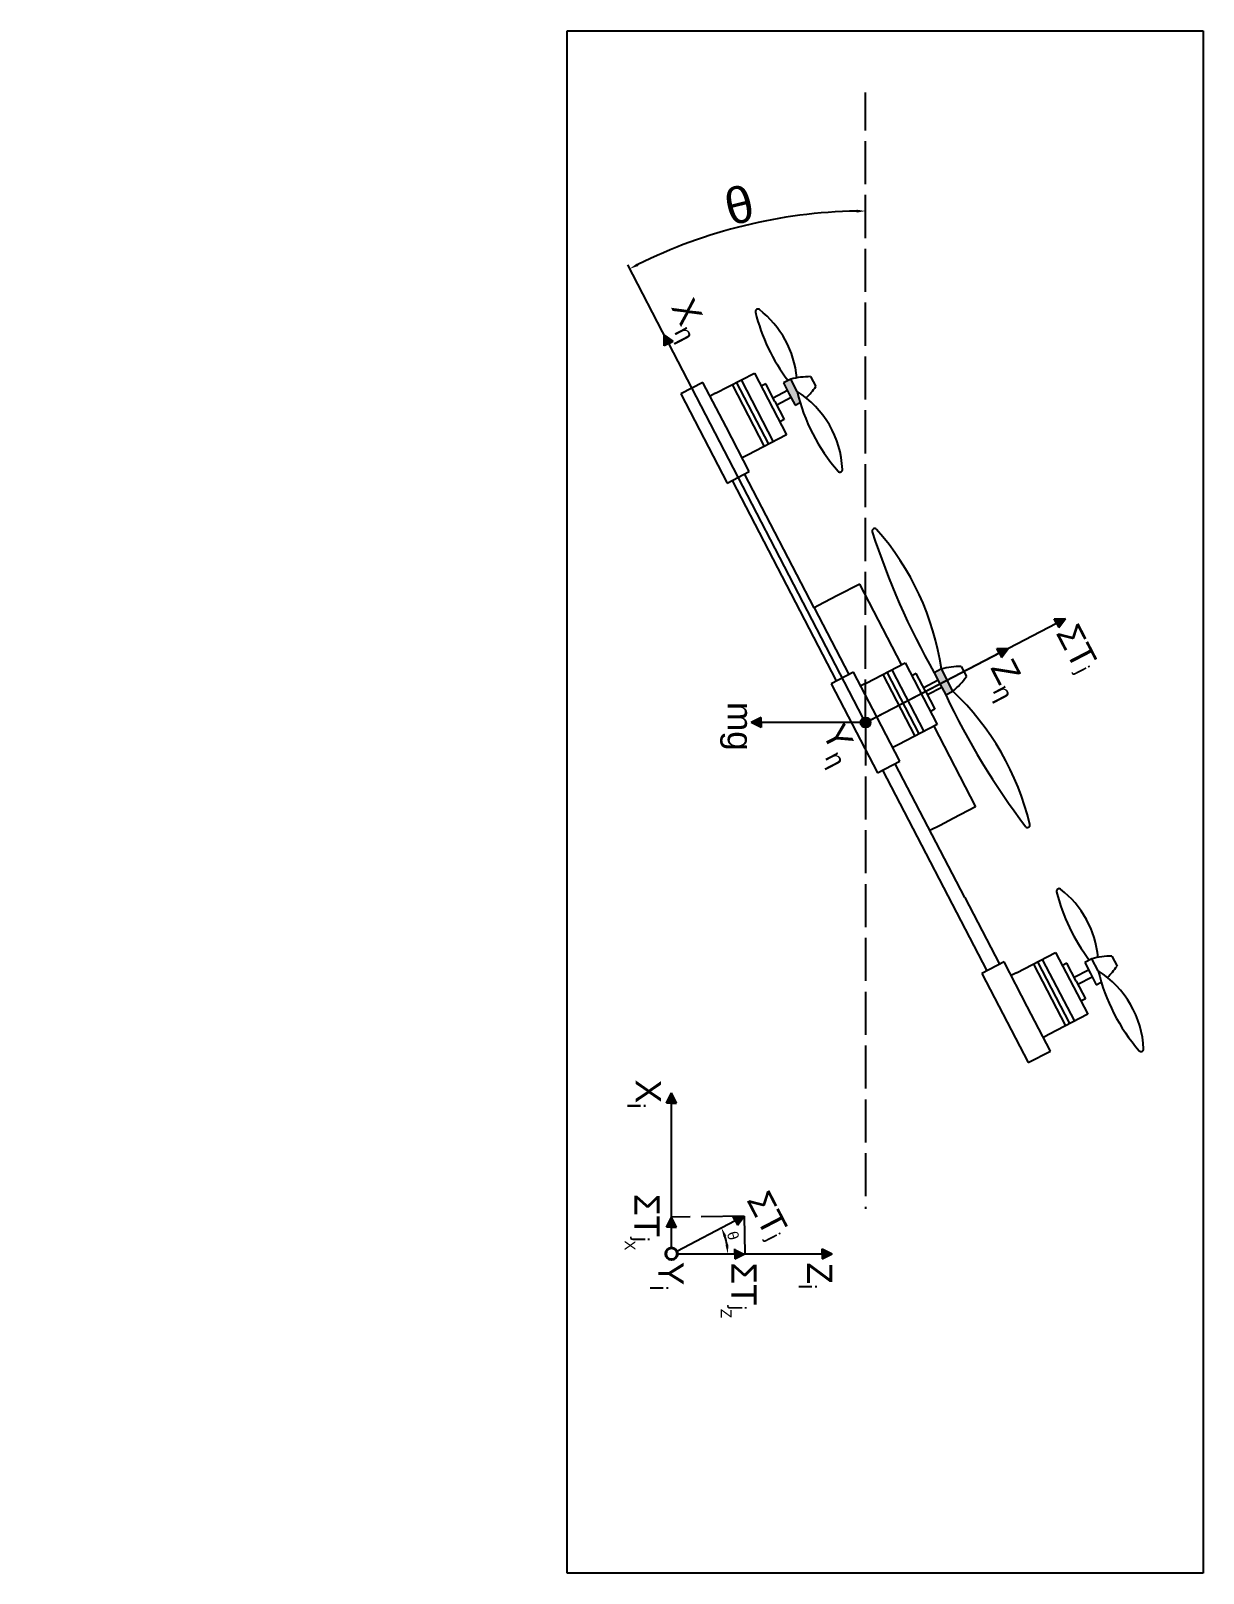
# Model space of a CAD drawing. Header units: millimetres. Extents: x 242 to 1258, y 140 to 592.
# Drawn here: x 930.7 to 1257.6, y 140.1 to 569.8 of the extents above; entities outside this region: 1.
import ezdxf

# ---------------------------------------------------------------- set-up
doc = ezdxf.new("R2010")
doc.units = ezdxf.units.MM
doc.linetypes.add('ACAD_ISO02W100', pattern=[15, 12, -3])
for name, color, linetype in [('construcao', 254, 'Continuous'), ('forcas', 30, 'Continuous'), ('linha', 7, 'Continuous'), ('traco', 7, 'ACAD_ISO02W100'), ('x', 1, 'Continuous'), ('y', 3, 'Continuous'), ('z', 5, 'Continuous')]:
    doc.layers.add(name, color=color, linetype=linetype)
doc.styles.get("Standard").update_dxf_attribs({"font": 'arial.ttf'})
doc.dimstyles.new('ISO-25', dxfattribs={"dimtxt": 2.5, "dimasz": 2.5, "dimexe": 1.25, "dimexo": 0.625, "dimtad": 1, "dimtxsty": 'Standard', "dimcen": 2.5, "dimadec": 0, "dimazin": 0, "dimtfac": 1, "dimtmove": 0, "dimatfit": 3, "dimfxl": 1, "dimarcsym": 0})
pattern_1 = [(252.474, (1336.88, 203.813), (50.864, -16.063), []), (252.474, (1314.57, 192.213), (50.864, -16.063), [])]

# ---------------------------------------------------------------- blocks, each defined once
blk = doc.blocks.new('*D1')
at = {"layer": 'Defpoints', "color": 0, "transparency": 16777216}
for p in [(1163.48, 552.65), (1140.8, 517.8), (1108.58, 482.68), (1162.83, 378.34), (1163.48, 377.1)]:
    blk.add_point(p, dxfattribs=at)
at = {"layer": 'x', "color": 0, "lineweight": -2, "transparency": 16777216}
blk.add_line((1108.29, 483.24), (1097.15, 504.65), dxfattribs=at)
blk.add_arc((1163.48, 377.1), 142.52, 91.0051, 116.4688, dxfattribs=at)
at = {"layer": 'x', "color": 0, "transparency": 16777216}
for points in [[(1160.98, 520.01), (1160.98, 519.18), (1163.48, 519.62)], [(1100.15, 504.31), (1099.77, 505.05), (1097.73, 503.55)]]:
    blk.add_solid(points, dxfattribs=at)
at = {"layer": 'x', "color": 0, "transparency": 16777216, "insert": (1128.26, 521.17), "char_height": 2.5, "attachment_point": 5, "rotation": 13.7369}
blk.add_mtext('{\\H4x;θ}', dxfattribs=at)
blk = doc.blocks.new('*D2')
at = {"layer": 'Defpoints', "color": 0, "transparency": 16777216}
for p in [(1127.13, 238.3), (1109.38, 229.07), (1110.78, 229.07), (1124.84, 231.56), (1151.38, 229.07)]:
    blk.add_point(p, dxfattribs=at)
at = {"layer": 'forcas', "color": 0, "lineweight": -2, "transparency": 16777216}
blk.add_arc((1109.38, 229.07), 15.66, 9.1572, 18.3166, dxfattribs=at)
at = {"layer": 'forcas', "color": 0, "transparency": 16777216}
for points in [[(1123.87, 233.83), (1124.63, 234.16), (1123.28, 236.3)], [(1125.26, 231.6), (1124.43, 231.53), (1125.04, 229.07)]]:
    blk.add_solid(points, dxfattribs=at)
at = {"layer": 'forcas', "color": 0, "transparency": 16777216, "insert": (1126.49, 234.12), "char_height": 2.5, "attachment_point": 5, "rotation": 286.4451}
blk.add_mtext('{\\H1.2x;θ}', dxfattribs=at)

msp = doc.modelspace()

# ---------------------------------------------------------------- hatches: boundary and pattern name
at = {"layer": 'forcas'}
h = msp.add_hatch(color=256, dxfattribs=at)
h.dxf.hatch_style = 1
h.paths.add_polyline_path([(1219.196, 406.074), (1216.066, 406.024), (1216.712, 404.782), (1217.358, 403.54)])
h = msp.add_hatch(color=256, dxfattribs=at)
h.dxf.hatch_style = 1
h.paths.add_polyline_path([(1131.607, 377.102), (1134.407, 375.702), (1134.407, 377.102), (1134.407, 378.502)])
h = msp.add_hatch(color=256, dxfattribs=at)
h.dxf.hatch_style = 1
h.paths.add_polyline_path([(1129.612, 239.591), (1126.482, 239.542), (1127.128, 238.3), (1127.774, 237.057)])
at = {"layer": 'x'}
h = msp.add_hatch(color=256, dxfattribs=at)
h.dxf.hatch_style = 1
h.paths.add_polyline_path([(1107.287, 485.165), (1107.337, 482.035), (1108.579, 482.681), (1109.821, 483.327)])
h = msp.add_hatch(color=256, dxfattribs=at)
h.dxf.hatch_style = 1
h.paths.add_polyline_path([(1142.617, 472.766), (1140.6, 471.717), (1142.214, 468.612), (1143.829, 465.506), (1145.229, 466.235, -0.0155541), (1144.4, 469.337)])
h = msp.add_hatch(dxfattribs=at)
h.set_pattern_fill('ANSI32', color=256, scale=5.6, angle=-152.52613)
h.set_pattern_definition(pattern_1)
h.paths.add_polyline_path([(1185.811, 384.769), (1187.829, 385.818), (1184.599, 392.029), (1182.582, 390.98), (1184.197, 387.875)])
h = msp.add_hatch(dxfattribs=at)
h.set_pattern_fill('ANSI32', color=256, scale=5.6, angle=-152.52613)
h.set_pattern_definition(pattern_1)
h.paths.add_polyline_path([(1162.079, 377.102, 1), (1164.879, 377.102, 1)])
h = msp.add_hatch(color=256, dxfattribs=at)
h.dxf.hatch_style = 1
h.paths.add_polyline_path([(1109.384, 273.873), (1107.984, 271.073), (1109.384, 271.073), (1110.784, 271.073)])
h = msp.add_hatch(color=256, dxfattribs=at)
h.dxf.hatch_style = 1
h.paths.add_polyline_path([(1109.384, 239.27), (1107.984, 236.47), (1109.384, 236.47), (1110.784, 236.47)])
h = msp.add_hatch(dxfattribs=at)
h.set_pattern_fill('ANSI32', color=256, scale=5.6, angle=-180)
h.set_pattern_definition([(225, (1254.434, 206.823), (37.717, -37.717), []), (225, (1229.29, 206.823), (37.717, -37.717), [])])
h.paths.add_polyline_path([(1107.984, 229.073, 1), (1110.784, 229.073, 1)])
h = msp.add_hatch(dxfattribs=at)
h.set_pattern_fill('ANSI32', color=256, scale=5.6, angle=-152.52613)
h.set_pattern_definition([(252.474, (1188.85, 257.91), (50.864, -16.063), []), (252.47, (1166.543, 246.31), (50.864, -16.063), [])])
h.paths.add_polyline_path([(1107.984, 229.073, 1), (1110.784, 229.073, 1)])
at = {"layer": 'y'}
h = msp.add_hatch(color=256, dxfattribs=at)
h.dxf.hatch_style = 1
h.paths.add_polyline_path([(1186.214, 388.924), (1184.599, 392.029), (1182.582, 390.98), (1184.197, 387.875)])
h.paths.add_polyline_path([(1187.829, 385.818), (1186.214, 388.924), (1184.197, 387.875), (1185.811, 384.769)])
h = msp.add_hatch(color=256, dxfattribs=at)
h.dxf.hatch_style = 1
h.paths.add_polyline_path([(1164.879, 377.102, 1), (1162.079, 377.102, 1)])
h = msp.add_hatch(dxfattribs=at)
h.set_pattern_fill('ANSI32', color=256, scale=5.6)
h.set_pattern_definition([(45, (758.09, 101.94), (-37.717, 37.717), []), (45, (783.236, 101.94), (-37.717, 37.717), [])])
h.paths.add_polyline_path([(937.75, 248.206, -0.0155541), (934.615, 248.901), (930.75, 248.901), (930.75, 246.628), (934.25, 246.628), (937.75, 246.628)])
h = msp.add_hatch(dxfattribs=at)
h.set_pattern_fill('ANGLE', color=256, scale=50)
h.set_pattern_definition([(0, (0, 0), (0, 349.25), [254, -95.25]), (90, (0, 0), (-349.25, 2e-14), [254, -95.25])])
h.paths.add_polyline_path([(1107.767, 229.073, 1), (1111, 229.073, 1)])
at = {"layer": 'z'}
h = msp.add_hatch(dxfattribs=at)
h.set_pattern_fill('ANSI32', color=256, scale=8)
h.set_pattern_definition([(45, (121.9, 354.48), (-53.882, 53.882), []), (45, (157.82, 354.48), (-53.882, 53.882), [])])
h.paths.add_polyline_path([(245.554, 587.82), (243.554, 591.82), (241.554, 587.82), (243.554, 587.82)])
h = msp.add_hatch(color=256, dxfattribs=at)
h.dxf.hatch_style = 1
h.paths.add_polyline_path([(1203.226, 397.77), (1200.096, 397.72), (1200.742, 396.478), (1201.388, 395.236)])
h = msp.add_hatch(color=256, dxfattribs=at)
h.dxf.hatch_style = 1
h.paths.add_polyline_path([(1129.779, 229.073), (1126.979, 230.473), (1126.979, 229.073), (1126.979, 227.673)])
h = msp.add_hatch(color=256, dxfattribs=at)
h.dxf.hatch_style = 1
h.paths.add_polyline_path([(1154.184, 229.073), (1151.384, 230.473), (1151.384, 229.073), (1151.384, 227.673)])

# ---------------------------------------------------------------- linework, layer by layer
at = {"layer": 'construcao'}
for p, q in [((1080.277, 569.832), (1257.595, 569.832)), ((1080.277, 140.074), (1080.277, 569.832)), ((1257.595, 569.832), (1257.595, 140.074)), ((1257.595, 140.074), (1080.277, 140.074))]:
    msp.add_line(p, q, dxfattribs=at)
at = {"layer": 'forcas'}
for p, q in [((1181.223, 386.328), (1216.712, 404.782)), ((1216.066, 406.024), (1219.196, 406.074)), ((1216.712, 404.782), (1216.066, 406.024)), ((1216.712, 404.782), (1217.358, 403.54)), ((1217.358, 403.54), (1219.196, 406.074)), ((1163.479, 377.102), (1181.223, 386.328)), ((1134.407, 378.502), (1131.607, 377.102)), ((1134.407, 377.102), (1134.407, 378.502)), ((1134.407, 375.702), (1131.607, 377.102)), ((1163.479, 377.102), (1134.407, 377.102)), ((1134.407, 377.102), (1134.407, 375.702)), ((1110.818, 229.819), (1127.128, 238.3)), ((1126.482, 239.542), (1129.612, 239.591)), ((1127.128, 238.3), (1126.482, 239.542)), ((1127.128, 238.3), (1127.774, 237.057)), ((1127.774, 237.057), (1129.612, 239.591))]:
    msp.add_line(p, q, dxfattribs=at)
at = {"layer": 'linha'}
for p, q in [((1121.628, 468.835), (1132.497, 474.486)), ((1132.497, 474.486), (1141.442, 457.283)), ((1142.617, 472.766), (1140.6, 471.717)), ((1144.4, 469.337), (1142.617, 472.766)), ((1148.164, 473.471), (1149.609, 470.691)), ((1118.143, 471.875), (1111.932, 468.645)), ((1111.932, 468.645), (1124.85, 443.803)), ((1124.602, 459.453), (1118.143, 471.875)), ((1121.628, 468.835), (1120.129, 468.055)), ((1126.286, 471.257), (1135.232, 454.053)), ((1136.474, 454.699), (1127.528, 471.903)), ((1128.77, 472.548), (1137.716, 455.345)), ((1135.628, 471.499), (1134.386, 470.853)), ((1138.212, 466.53), (1135.628, 471.499)), ((1141.703, 469.596), (1137.7, 467.515)), ((1140.6, 471.717), (1142.214, 468.612)), ((1142.214, 468.612), (1143.829, 465.506)), ((1138.212, 466.53), (1140.795, 461.562)), ((1142.726, 467.627), (1138.723, 465.546)), ((1143.829, 465.506), (1145.229, 466.235)), ((1140.795, 461.562), (1139.553, 460.916)), ((1131.061, 447.032), (1124.602, 459.453)), ((1141.442, 457.283), (1130.574, 451.631)), ((1130.574, 451.631), (1129.075, 450.852)), ((1124.85, 443.803), (1131.061, 447.032)), ((1155.414, 388.688), (1126.349, 444.582)), ((1149.141, 409.095), (1129.765, 446.359)), ((1161.839, 415.698), (1155.629, 412.469)), ((1173.513, 393.247), (1161.839, 415.698)), ((1150.384, 409.741), (1149.141, 409.095)), ((1149.141, 409.095), (1158.83, 390.464)), ((1151.936, 410.549), (1150.384, 409.741)), ((1155.629, 412.469), (1151.936, 410.549)), ((1160.125, 391.137), (1153.915, 387.908)), ((1166.584, 378.716), (1160.125, 391.137)), ((1163.611, 388.097), (1174.479, 393.749)), ((1178.456, 373.962), (1169.511, 391.165)), ((1170.753, 391.811), (1179.698, 374.608)), ((1174.479, 393.749), (1183.424, 376.546)), ((1184.599, 392.029), (1182.582, 390.98)), ((1187.829, 385.818), (1184.599, 392.029)), ((1190.146, 392.734), (1191.592, 389.954)), ((1153.915, 387.908), (1166.832, 363.066)), ((1163.611, 388.097), (1162.111, 387.318)), ((1168.268, 390.519), (1177.214, 373.316)), ((1177.61, 390.762), (1176.368, 390.116)), ((1180.194, 385.793), (1177.61, 390.762)), ((1183.685, 388.859), (1179.682, 386.778)), ((1184.709, 386.89), (1180.706, 384.809)), ((1182.582, 390.98), (1184.197, 387.875)), ((1184.197, 387.875), (1185.811, 384.769)), ((1180.194, 385.793), (1182.777, 380.825)), ((1185.811, 384.769), (1187.829, 385.818)), ((1173.043, 366.295), (1166.584, 378.716)), ((1182.777, 380.825), (1181.535, 380.179)), ((1183.424, 376.546), (1172.556, 370.894)), ((1182.459, 376.044), (1194.133, 353.592)), ((1172.556, 370.894), (1171.057, 370.115)), ((1166.832, 363.066), (1173.043, 366.295)), ((1191.124, 328.358), (1171.747, 365.621)), ((1197.396, 307.95), (1168.332, 363.845)), ((1194.133, 353.592), (1187.923, 350.363)), ((1184.23, 348.443), (1181.436, 346.99)), ((1187.923, 350.363), (1184.23, 348.443)), ((1191.124, 328.358), (1200.812, 309.727)), ((1202.108, 310.4), (1195.897, 307.171)), ((1208.566, 297.979), (1202.108, 310.4)), ((1205.593, 307.36), (1216.461, 313.012)), ((1210.251, 309.782), (1219.196, 292.579)), ((1220.438, 293.225), (1211.493, 310.428)), ((1212.735, 311.074), (1221.68, 293.871)), ((1216.461, 313.012), (1225.407, 295.809)), ((1219.593, 310.024), (1218.35, 309.379)), ((1222.176, 305.056), (1219.593, 310.024)), ((1226.582, 311.292), (1224.564, 310.243)), ((1224.564, 310.243), (1226.179, 307.137)), ((1228.365, 307.863), (1226.582, 311.292)), ((1232.128, 311.997), (1233.574, 309.217)), ((1195.897, 307.171), (1208.815, 282.329)), ((1205.593, 307.36), (1204.094, 306.581)), ((1225.667, 308.122), (1221.664, 306.04)), ((1226.691, 306.153), (1222.688, 304.072)), ((1226.179, 307.137), (1227.794, 304.032)), ((1222.176, 305.056), (1224.76, 300.088)), ((1227.794, 304.032), (1229.194, 304.76)), ((1215.025, 285.558), (1208.566, 297.979)), ((1224.76, 300.088), (1223.518, 299.442)), ((1225.407, 295.809), (1214.538, 290.157)), ((1214.538, 290.157), (1213.039, 289.378)), ((1208.815, 282.329), (1215.025, 285.558))]:
    msp.add_line(p, q, dxfattribs=at)
for centre, radius, start, end in [((1133.446, 491.594), 0.7, 52.26657, 193.78072), ((1182.906, 503.725), 51.626, 193.78072, 217.37884), ((1117.224, 470.631), 27.207, 5.28524, 52.26657), ((1148.123, 451.623), 21.848, 89.89252, 104.59583), ((1129.851, 446.347), 27.207, 2.68116, 57.6733), ((1194.666, 481.109), 51.626, 193.18088, 221.16701), ((1131.7, 483.206), 21.848, 314.16171, 325.05521), ((1156.329, 447.587), 0.7, 221.16701, 2.68116), ((1166.01, 430.439), 0.7, 41.59647, 197.96756), ((1368.957, 496.253), 214.052, 197.96756, 209.45985), ((1110.66, 381.303), 74.713, 8.25387, 41.59647), ((1190.105, 370.886), 21.848, 89.89252, 104.59583), ((1173.683, 402.469), 21.848, 310.3519, 325.05521), ((1379.031, 476.88), 214.052, 205.48788, 216.98017), ((1136.583, 331.45), 74.713, 13.35126, 46.69386), ((1208.596, 348.541), 0.7, 216.98017, 13.35126), ((1217.411, 330.12), 0.7, 52.26657, 193.78072), ((1266.871, 342.251), 51.626, 193.78072, 217.37884), ((1201.189, 309.156), 27.207, 5.28524, 52.26657), ((1232.087, 290.149), 21.848, 89.89252, 104.59583), ((1213.816, 284.872), 27.207, 2.68116, 57.6733), ((1278.631, 319.635), 51.626, 193.18088, 221.16701), ((1215.665, 321.731), 21.848, 314.16171, 325.05521), ((1240.294, 286.112), 0.7, 221.16701, 2.68116)]:
    msp.add_arc(centre, radius, start, end, dxfattribs=at)
at = {"layer": 'traco'}
for p, q in [((1163.479, 377.102), (1163.479, 552.65)), ((1163.479, 377.102), (1163.479, 241.599)), ((1129.612, 239.591), (1109.384, 239.27)), ((1129.612, 239.591), (1129.779, 229.073))]:
    msp.add_line(p, q, dxfattribs=at)
at = {"layer": 'x'}
for p, q in [((1109.821, 483.327), (1107.287, 485.165)), ((1107.337, 482.035), (1107.287, 485.165)), ((1108.579, 482.681), (1107.337, 482.035)), ((1108.579, 482.681), (1109.821, 483.327)), ((1162.833, 378.344), (1108.579, 482.681)), ((1107.984, 271.073), (1109.384, 273.873)), ((1109.384, 271.073), (1107.984, 271.073)), ((1110.784, 271.073), (1109.384, 273.873)), ((1109.384, 271.073), (1110.784, 271.073)), ((1109.384, 230.689), (1109.384, 271.073)), ((1107.984, 236.47), (1109.384, 239.27)), ((1109.384, 236.47), (1107.984, 236.47)), ((1110.784, 236.47), (1109.384, 239.27)), ((1109.384, 236.47), (1110.784, 236.47))]:
    msp.add_line(p, q, dxfattribs=at)
at = {"layer": 'y'}
msp.add_circle((1163.479, 377.102), 1.4, dxfattribs=at)
at = {"layer": 'y', "lineweight": 40}
msp.add_circle((1109.384, 229.073), 1.617, dxfattribs=at)
at = {"layer": 'z'}
for p, q in [((1164.721, 377.747), (1200.742, 396.478)), ((1200.096, 397.72), (1203.226, 397.77)), ((1200.742, 396.478), (1200.096, 397.72)), ((1200.742, 396.478), (1201.388, 395.236)), ((1201.388, 395.236), (1203.226, 397.77)), ((1111, 229.073), (1151.384, 229.073)), ((1126.979, 229.073), (1126.979, 230.473)), ((1126.979, 229.073), (1126.979, 227.673)), ((1126.979, 227.673), (1129.779, 229.073)), ((1151.384, 229.073), (1151.384, 230.473)), ((1151.384, 230.473), (1154.184, 229.073)), ((1151.384, 229.073), (1151.384, 227.673)), ((1151.384, 227.673), (1154.184, 229.073))]:
    msp.add_line(p, q, dxfattribs=at)

# ---------------------------------------------------------------- texts
at = {"layer": 'forcas', "char_height": 7, "attachment_point": 1}
for s, insert, rotation in [('ΣT{\\H0.57143x;j}', (1222.615, 405.318), 297.47387), ('mg', (1132.003, 382.81), 270), ('ΣT{\\H0.57143x;j}', (1136.376, 247.326), 297.47387)]:
    msp.add_mtext_dynamic_manual_height_columns(s, width=5.12829, gutter_width=8.75, heights=[0], dxfattribs=dict(at, insert=insert, rotation=rotation))
at = {"layer": 'x'}
for s, width, insert, char_height, attachment_point, rotation in [('\\A1;X{\\H0.7x;\\S^ η;}', 8.52926, (1120.091, 486.936), 7, 3, 297.47387), ('\\A1;X{\\H0.7x;\\S^ i;}', 8.52926, (1106.413, 269.537), 7, 3, 270), ('ΣT{\\H0.57143x;j}', 5.12829, (1106.027, 245.735), 7, 1, 270), ('X', 5.12829, (1099.304, 232.799), 3, 1, 270)]:
    msp.add_mtext_dynamic_manual_height_columns(s, width=width, gutter_width=8.75, heights=[0], dxfattribs=dict(at, insert=insert, char_height=char_height, attachment_point=attachment_point, rotation=rotation))
at = {"layer": 'y', "char_height": 7, "attachment_point": 1}
for s, insert, rotation in [('\\A1;Y{\\H0.7x;\\S^ η;}', (1157.359, 377.551), 297.47387), ('\\A1;Y{\\H0.7x;\\S^ i;}', (1112.735, 226.82), 270)]:
    msp.add_mtext_dynamic_manual_height_columns(s, width=5.12829, gutter_width=8.75, heights=[0], dxfattribs=dict(at, insert=insert, rotation=rotation))
at = {"layer": 'z', "attachment_point": 1}
for s, insert, char_height, rotation in [('\\A1;Z{\\H0.7x;\\S^ η;}', (1204.351, 395.607), 7, 297.47387), ('ΣT{\\H0.57143x;j}', (1133.08, 226.635), 7, 270), ('\\A1;Z{\\H0.7x;\\S^ i;}', (1154.184, 226.635), 7, 270), ('Z', (1126.113, 213.699), 3, 270)]:
    msp.add_mtext_dynamic_manual_height_columns(s, width=5.12829, gutter_width=8.75, heights=[0], dxfattribs=dict(at, insert=insert, char_height=char_height, rotation=rotation))

# ---------------------------------------------------------------- dimensions: what is measured, and where the dimension line sits
at = {"layer": 'forcas'}
dim = msp.add_angular_dim_2l(base=(1124.843, 231.565), line1=((1110.784, 229.073), (1151.384, 229.073)), line2=((1109.384, 229.073), (1127.128, 238.3)), text='{\\H1.2x;θ}', dimstyle='ISO-25', dxfattribs=at)
dim.commit()
dim.dimension.update_dxf_attribs({"geometry": '*D2', "text_midpoint": (1124.402, 233.506), "dimtype": 162})
at = {"layer": 'x'}
dim = msp.add_angular_dim_2l(base=(1140.796, 517.801), line1=((1162.833, 378.344), (1108.579, 482.681)), line2=((1163.479, 377.102), (1163.479, 552.65)), text='{\\H4x;θ}', dimstyle='ISO-25', dxfattribs=at)
dim.commit()
dim.dimension.update_dxf_attribs({"geometry": '*D1', "text_midpoint": (1128.261, 521.168)})

doc.saveas('drawing.dxf')
